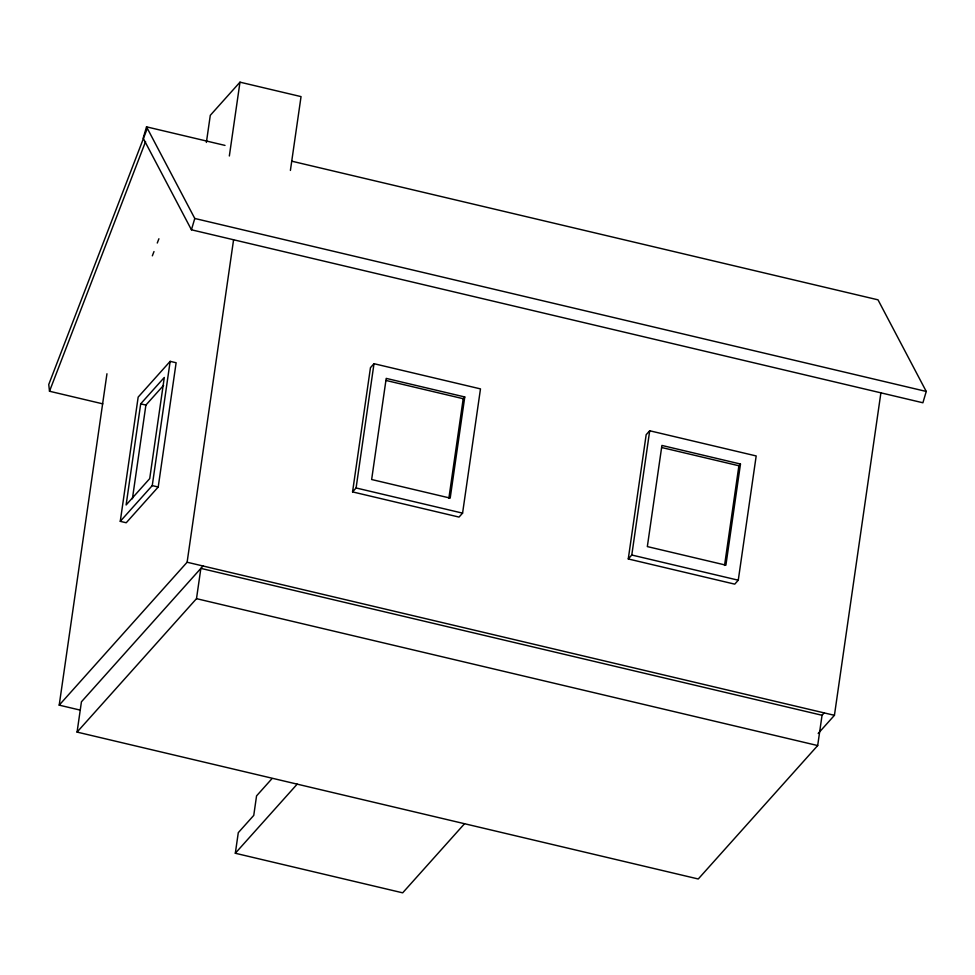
<?xml version="1.0" encoding="UTF-8"?>
<svg xmlns="http://www.w3.org/2000/svg" width="975" height="975" viewBox="0 0 975 975"><rect width="100%" height="100%" fill="white"/><g stroke="black" fill="none" stroke-linecap="round" stroke-linejoin="round"><path stroke-width="1.46" d="M79.938 710.056L59.207 705.144L106.958 373.766M824.168 712.896L822.047 715.272L817.684 745.558L698.258 878.987L77.074 732.091L81.437 701.805L202.995 566M120.266 521.345L138.17 397.093L170.162 361.347L176.122 362.749L158.218 487.013L126.226 522.758L120.266 521.345L152.258 485.599L170.162 361.347M140.692 403.845L126.116 504.977L149.723 478.603L164.288 377.471L140.692 403.845L145.897 405.076L163.605 385.296M132.405 498.773L145.897 405.076M206.383 142.447L210.295 115.33L239.984 82.168L301.043 96.61L290.404 170.43M229.344 155.988L239.984 82.168M59.207 705.144L187.115 562.234L233.561 239.887M77.074 732.091L196.499 598.662L200.862 568.376L822.047 715.272M464.539 823.717L402.675 892.832L235.316 853.259L238.29 832.662L253.756 815.392L256.559 795.88L272.025 778.598M352.56 491.9L370.463 367.648L373.998 363.699L480.48 388.891L462.577 513.143L459.042 517.079L352.56 491.9L356.094 487.963L373.998 363.699M448.853 498.359L463.21 398.714L464.77 396.959L386.21 378.385L371.646 479.517L450.194 498.103L464.77 396.959M628.266 558.955L646.169 434.704L649.703 430.767L756.186 455.947L738.27 580.198L734.748 584.147L628.266 558.955L631.788 555.019L649.703 430.767M724.547 565.427L738.904 465.77L740.476 464.027L661.915 445.441L647.339 546.585L725.9 565.159L740.476 464.027M818.183 733.468L834.429 715.321L880.876 392.974M225.006 145.409L146.53 126.847L143.179 138.17L191.429 229.795L922.898 402.773L926.25 391.45L878 299.825L291.635 161.155M191.429 229.795L194.781 218.473L146.53 126.847M146.993 129.2L48.75 384.503L49.506 391.243L102.802 403.857M49.506 391.243L145.567 141.607M152.344 255.828L153.989 251.562M157.267 243.031L158.913 238.765M235.316 853.259L297.18 784.144M194.781 218.473L926.25 391.45M386.137 380.482L463.21 398.714M661.83 447.549L738.904 465.77M356.094 487.963L462.577 513.143M631.788 555.019L738.27 580.198M152.258 485.599L158.218 487.013M187.115 562.234L834.429 715.321M196.499 598.662L817.684 745.558"/></g></svg>
